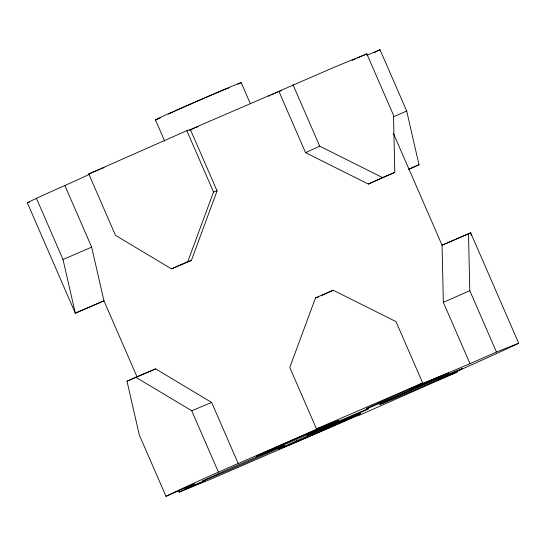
<?xml version="1.0" encoding="UTF-8"?>
<svg xmlns="http://www.w3.org/2000/svg" width="546" height="546" viewBox="0 0 546 546"><rect width="100%" height="100%" fill="white"/><g stroke="black" fill="none" stroke-linecap="round" stroke-linejoin="round"><path stroke-width="0.82" d="M171.464 268.857L187.804 261.643L213.506 192.028L186.834 130.678L88.786 173.969L115.459 235.319L171.464 268.857L191.359 260.517L217.069 190.902L190.39 129.552L186.834 130.678M470.024 363.704L443.352 302.361L442.048 245.195L470.686 232.821L518.7 343.25L496.464 352.033L470.024 363.704L408.531 389.482L422.679 382.964L396 321.614L333.203 290.226L315.506 297.87L289.796 367.485L316.475 428.835L320.031 427.709C268.85 450.935 216.557 471.771 165.984 496.294L139.305 434.95L127.006 381.265L135.749 377.231L155.644 368.891L211.65 402.436L238.322 463.779M64.981 185.77L91.653 247.12L103.952 300.805L75.314 313.179L27.3 202.75C47.727 192.656 68.885 184.138 89.428 174.263M373.99 52.778L380.016 49.706L406.695 111.05L418.994 164.735L408.722 169.41M518.7 343.25C491.789 356.067 464.366 367.813 437.319 380.371L457.214 372.031L359.166 415.322L355.61 416.448L211.507 478.883L179.177 492.123L178.501 490.567M278.89 91.325L334.493 67.117L366.823 53.877L393.502 115.226L394.806 172.393L368.366 184.063L305.569 152.675L278.89 91.325L190.39 129.552M305.569 152.675L319.71 146.157L382.507 177.546L394.806 172.393M368.366 184.063L382.507 177.546M321.294 295.714L333.203 290.226M352.047 60.401L355.159 59.029M357.493 57.999L366.823 53.877M443.352 302.361L469.792 290.684L468.488 233.517M179.177 492.123L205.617 480.446L185.579 488.533L194.622 483.927L165.984 496.294M316.475 428.835L422.679 382.964M366.857 55.385L380.016 49.706M136.944 376.679L103.952 300.805L75.314 313.179L63.015 259.493L91.653 247.12M393.536 116.735L406.695 111.05M408.934 169.083L418.994 164.735M127.006 381.265L155.644 368.891M88.786 173.969L100.266 169.158M101.795 168.516L104.088 167.554M135.749 377.231L191.748 410.776L211.65 402.436M27.3 202.75L29.498 202.054M213.506 192.028L217.069 190.902M187.804 261.643L191.359 260.517M315.506 297.87L318.352 296.969M469.792 290.684L496.464 352.033M393.407 133.34L442.048 245.195L470.686 232.821L471.253 235.299M293.038 84.807L319.71 146.157M241.155 82.555L250.361 103.74M155.467 119.895L164.68 141.08M191.748 410.776L218.427 472.119M36.343 198.143L63.015 259.493M189.489 130.289A44.827 0.546 -23.5 0 1 191.557 129.409M192.349 129.074A44.827 0.546 -23.5 0 1 194.649 128.098M196.11 127.484A44.827 0.546 -23.5 0 1 198.184 126.611M268.475 96.185A44.827 0.546 -23.5 0 1 269.97 95.536M271.485 94.867A44.827 0.546 -23.5 0 1 273.785 93.864M275.32 93.195A44.827 0.546 -23.5 0 1 277.627 92.192M279.156 91.53A44.827 0.546 -23.5 0 1 281.449 90.534M160.244 118.066A46.833 0.573 -23.5 0 1 196.601 101.344A46.833 0.573 -23.5 0 1 237.838 84.282M168.639 114.012A33.449 0.409 -23.5 0 1 174.304 111.384M175.157 110.995A33.449 0.409 -23.5 0 1 195.448 102.027M196.171 101.713A33.449 0.409 -23.5 0 1 204.163 98.246M204.941 97.905A33.449 0.409 -23.5 0 1 211.752 94.977M212.544 94.642A33.449 0.409 -23.5 0 1 227.313 88.472M228.91 87.892A33.449 0.409 -23.5 0 1 228.426 88.22M368.052 407.814L366.284 408.742A44.827 0.546 -23.5 0 0 405.937 392.117L416.618 387.462A44.827 0.546 -23.5 0 0 437.428 377.423A44.827 0.546 -23.5 0 0 368.052 407.814M338.575 420.55L336.254 421.71A44.827 0.546 -23.5 0 1 283.565 444.97L274.051 449.037A44.827 0.546 -23.5 0 1 280.248 445.311A44.827 0.546 -23.5 0 1 338.575 420.55M275.826 449.563L268.175 453.003A44.827 0.546 -23.5 0 1 202.634 481.087A44.827 0.546 -23.5 0 1 259.493 455.746L268.734 451.808A44.827 0.546 -23.5 0 1 275.826 449.563M296.69 440.82L288.657 444.417A44.827 0.546 -23.5 0 0 311.841 435.312A44.827 0.546 -23.5 0 0 358.551 414.23L353.76 416.168A44.827 0.546 -23.5 0 0 296.69 440.82M420.277 386.302L409.664 390.936A44.827 0.546 -23.5 0 0 381.483 403.931L385.763 402.211A44.827 0.546 -23.5 0 0 456.954 371.246A44.827 0.546 -23.5 0 0 420.277 386.302M317.697 431.163A33.449 0.409 -23.5 0 0 367.936 409.07A33.449 0.409 -23.5 0 0 327.832 425.996A33.449 0.409 -23.5 0 0 317.697 431.163"/></g></svg>
